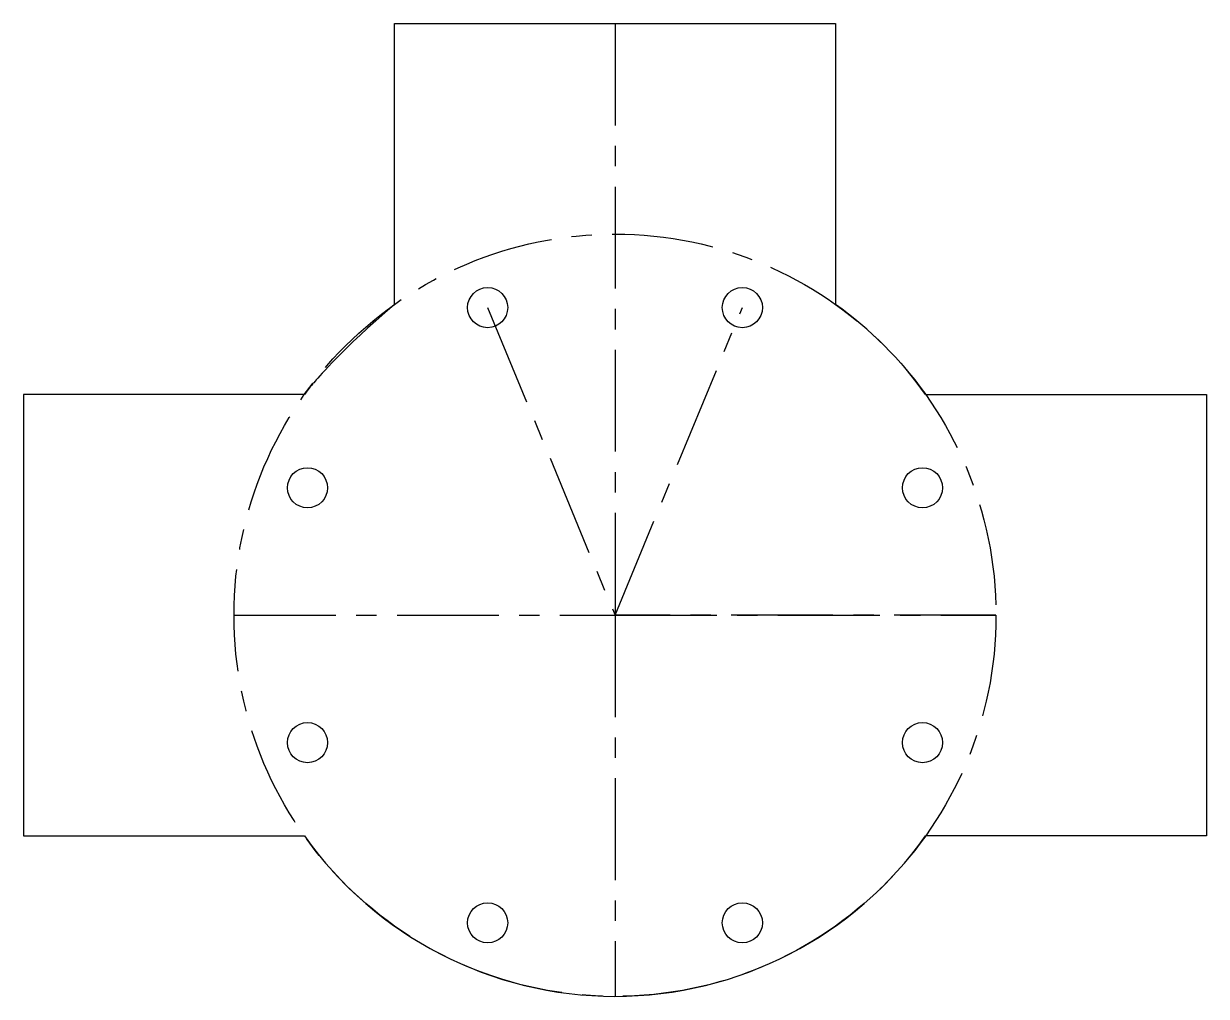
# Model space of a CAD drawing. Header units: millimetres. Extents: x -74 to 74, y -48 to 74.
import ezdxf

# ---------------------------------------------------------------- set-up
doc = ezdxf.new("R2010")
doc.units = ezdxf.units.MM
doc.header["$PDSIZE"] = -1
doc.linetypes.add('CENTERX2', pattern=[20.32, 12.7, -2.54, 2.54, -2.54])

msp = doc.modelspace()

# ---------------------------------------------------------------- linework, layer by layer
at = {"color": 7, "linetype": 'Continuous'}
for p, q in [((-27.5, 38.73), (-27.5, 73.73)), ((-27.5, 73.73), (27.5, 73.73)), ((27.5, 73.73), (27.5, 38.73)), ((-38.73, 27.5), (-73.73, 27.5)), ((-73.73, 27.5), (-73.73, -27.5)), ((38.73, 27.5), (73.73, 27.5)), ((73.73, 27.5), (73.73, -27.5)), ((-73.73, -27.5), (-38.73, -27.5)), ((73.73, -27.5), (38.73, -27.5))]:
    msp.add_line(p, q, dxfattribs=at)
at = {"color": 7, "linetype": 'CENTERX2'}
for p, q in [((0, 73.73), (0, 0)), ((-15.88, 38.34), (0, 0)), ((0, 0), (15.88, 38.34)), ((-47.5, 0), (0, 0)), ((0, 0), (47.5, 0)), ((47.5, 0), (0, 0)), ((0, 0), (0, -47.5))]:
    msp.add_line(p, q, dxfattribs=at)
msp.add_circle((0, 0), 47.5, dxfattribs=at)
at = {"color": 7, "linetype": 'Continuous'}
for centre in [(-15.88, 38.34), (15.88, 38.34), (-38.34, 15.88), (38.34, 15.88), (-38.34, -15.88), (38.34, -15.88), (-15.88, -38.34), (15.88, -38.34)]:
    msp.add_circle(centre, 2.5, dxfattribs=at)
for start, end in [(35.3765, 54.6235), (215.3765, 324.6235)]:
    msp.add_arc((0, 0), 47.5, start, end, dxfattribs=at)
msp.add_open_spline([(-27.5, 38.73), (-34.21, 32.94), (-38.73, 27.5), (-37.29, 29.38), (-38.73, 27.5)], degree=3, knots=[0, 0, 0, 0, 0.556147, 1, 1, 1, 1], dxfattribs=at)
msp.add_point((0, 0), dxfattribs=at)

doc.saveas('drawing.dxf')
